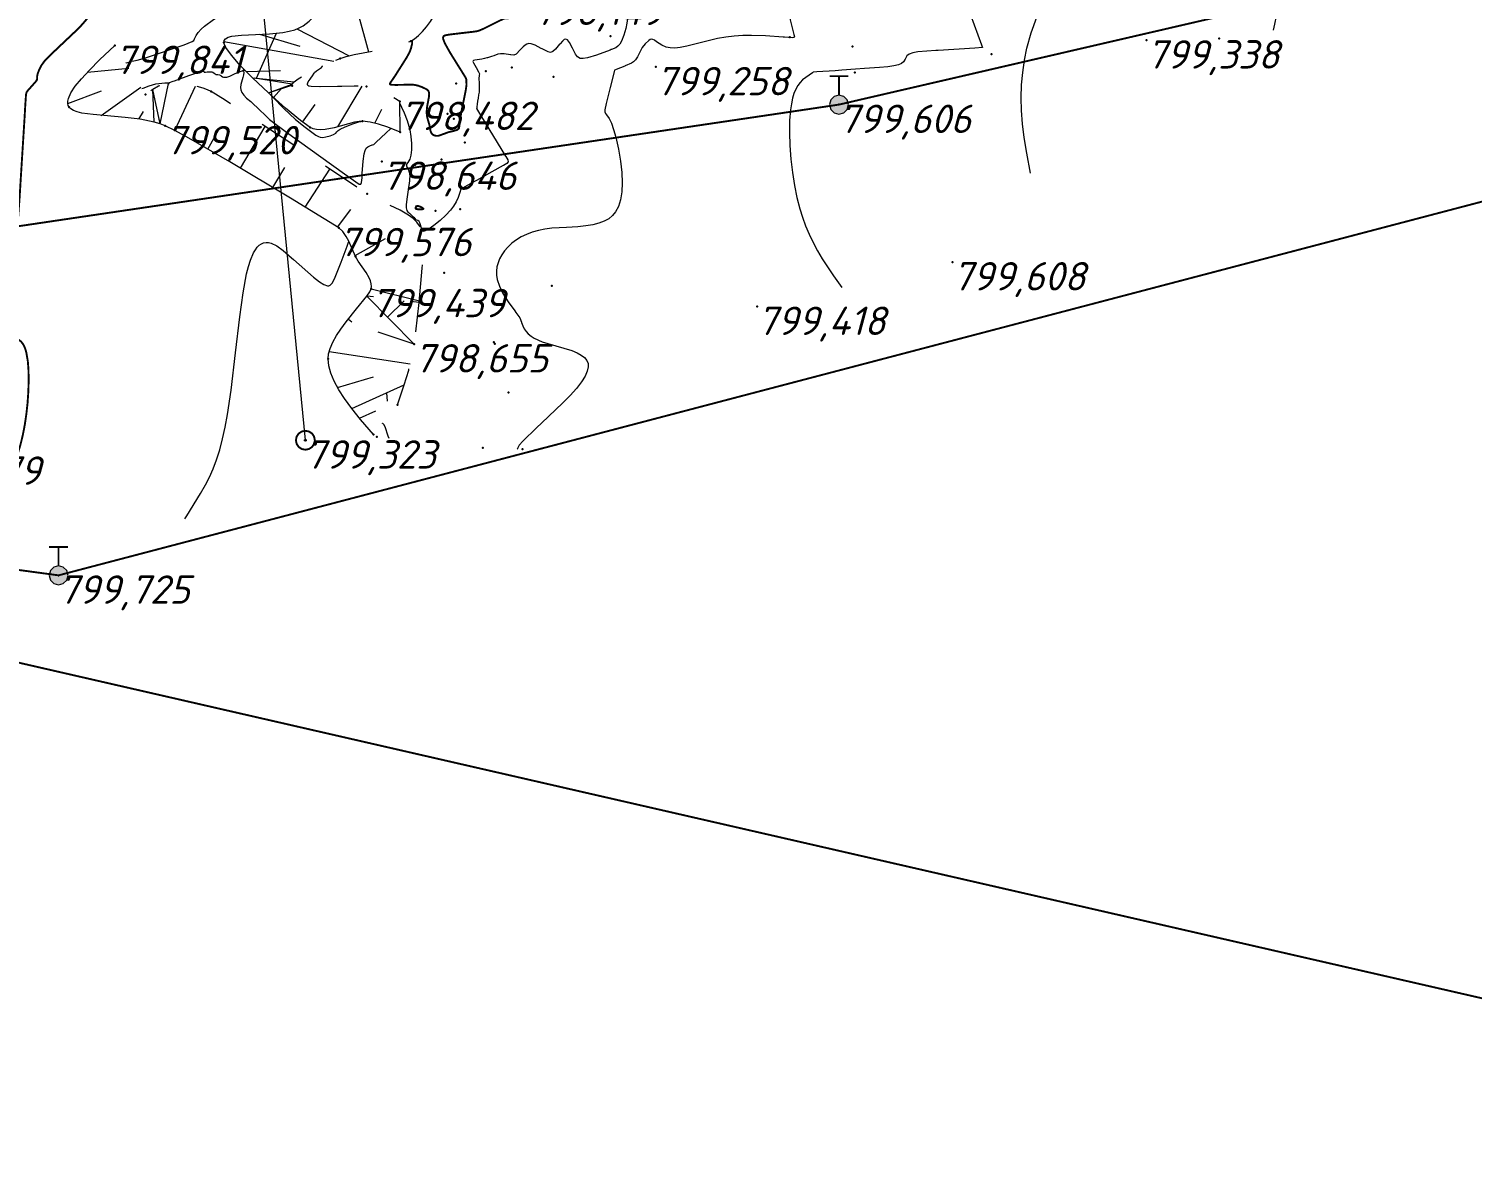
# Model space of a CAD drawing. Header units: metres. Extents: x 629572 to 645168, y 4785785 to 4790166.
# Drawn here: x 636261.5 to 636337.7, y 4787726.5 to 4787786.7 of the extents above; entities that cross this region are included whole.
import ezdxf

# ---------------------------------------------------------------- set-up
doc = ezdxf.new("R2010")
doc.units = ezdxf.units.M
doc.linetypes.add('Сплошная', pattern=[0])
doc.linetypes.add('Штриховая 2', pattern=[4, 2, -2])
doc.layers.get('0').update_dxf_attribs({"linetype": 'CONTINUOUS'})
for name, color, linetype in [('Горизонтали', 7, 'CONTINUOUS'), ('каб.TNS+', 7, 'CONTINUOUS'), ('Кабельные столбики-сторожки', 7, 'CONTINUOUS'), ('Нурсултан', 7, 'CONTINUOUS'), ('Столбы железобетонные', 7, 'CONTINUOUS')]:
    doc.layers.add(name, color=color, linetype=linetype)
doc.layers.add('ЛЭП в.напряж.', color=10, linetype='SIL_KAB_VYSVOLT', lineweight=13)
doc.styles.add('ISOCPEUR', font='isocpeui.ttf')
doc.styles.get("Standard").update_dxf_attribs({"font": 'isocpeui.ttf'})
doc.linetypes.add('SIL_KAB_VYSVOLT', pattern='A,1.5,["<<",Standard,S=1.6,R=0,X=-1.5,Y=-0.8],5,0,1.5,[">>",Standard,S=1.6,R=0,X=-2.14,Y=-0.8],-2,8,-2', length=20)
doc.linetypes.add('TELEFON', pattern='A,8,["o",Standard,S=1,R=0,X=-4.33,Y=-0.34],-2', length=10)

# ---------------------------------------------------------------- blocks, each defined once
blk = doc.blocks.new('26 - 108.1.1 опоры  жб d-1.0')
blk.add_hatch(color=7).paths.add_polyline_path([(0, 0.05), (-0.05, 0), (0, -0.05), (0.05, 0)])
at = {"color": 7, "linetype": 'Continuous', "lineweight": 0, "const_width": 0.1, "flags": 128}
blk.add_lwpolyline([(0, 0.5), (0.191, 0.462), (0.354, 0.354), (0.462, 0.191), (0.5, 0), (0.462, -0.191), (0.354, -0.354), (0.191, -0.462), (0, -0.5), (-0.191, -0.462), (-0.354, -0.354), (-0.462, -0.191), (-0.5, 0), (-0.462, 0.191), (-0.354, 0.354), (-0.191, 0.462), (0, 0.5)], close=True, dxfattribs=at)
at = {"color": 7, "linetype": 'Continuous', "lineweight": 0, "true_color": 0xffffff, "flags": 128}
blk.add_lwpolyline([(0, 0.5), (-0.25, 0.433), (-0.433, 0.25), (-0.5, 0), (-0.433, -0.25), (-0.25, -0.433), (0, -0.5), (0.25, -0.433), (0.433, -0.25), (0.5, 0), (0.433, 0.25), (0.25, 0.433), (0, 0.5)], close=True, dxfattribs=at)
at = {"color": 7, "linetype": 'Continuous', "lineweight": 0, "flags": 128}
for points in [[(0, 0.05), (-0.05, 0), (0, -0.05), (0.05, 0), (0, 0.05)], [(0, 0.05), (0.043, 0.025), (0.043, -0.025), (0, -0.05), (-0.043, -0.025), (-0.043, 0.025), (0, 0.05)]]:
    blk.add_lwpolyline(points, close=True, dxfattribs=at)
at = {"color": 7, "style": 'ISOCPEUR', "flags": 1}
for tag in ['X', 'Высота', 'Отметка(высота) верхнего провода', 'Отметка(высота) нижнего провода', 'Отметка', 'Имя объекта CREDO-III', 'Код объекта CREDO-III', 'Номер', 'Y']:
    blk.add_attdef(tag, (0, 0), '', height=2.5, dxfattribs=at)
blk = doc.blocks.new('1010 - 119.2 эл.кабел.столбики-сторожки')
blk.add_hatch(color=7).paths.add_polyline_path([(0, 0.5), (-0.25, 0.433), (-0.433, 0.25), (-0.5, 0), (-0.433, -0.25), (-0.25, -0.433), (0, -0.5), (0.25, -0.433), (0.433, -0.25), (0.5, 0), (0.433, 0.25), (0.25, 0.433), (0, 0.5)])
at = {"color": 7, "linetype": 'Continuous', "lineweight": 0, "const_width": 0.1, "flags": 128}
for points in [[(-0.5, 1.5), (0.5, 1.5)], [(0, 0.5), (0, 1.5)]]:
    blk.add_lwpolyline(points, dxfattribs=at)
at = {"color": 7, "linetype": 'Continuous', "lineweight": 0, "flags": 128}
blk.add_lwpolyline([(0, 0.5), (-0.25, 0.433), (-0.433, 0.25), (-0.5, 0), (-0.433, -0.25), (-0.25, -0.433), (0, -0.5), (0.25, -0.433), (0.433, -0.25), (0.5, 0), (0.433, 0.25), (0.25, 0.433), (0, 0.5)], close=True, dxfattribs=at)
at = {"color": 7, "style": 'ISOCPEUR', "flags": 1}
for tag in ['X', 'Отметка', 'Отметка', 'Имя объекта CREDO-III', 'Код объекта CREDO-III', 'Примечание', 'Тип попереч. профиля', 'Y']:
    blk.add_attdef(tag, (0, 0), '', height=2.5, dxfattribs=at)

msp = doc.modelspace()

# ---------------------------------------------------------------- linework, layer by layer
at = {"layer": 'Горизонтали', "color": 34, "linetype": 'Сплошная', "lineweight": 0, "true_color": 0xa55200, "flags": 128}
for points, elevation in [([(636302.975, 4787799.701), (636303.616, 4787799.618), (636304.114, 4787799.531), (636304.549, 4787799.393), (636304.977, 4787799.185), (636305.395, 4787798.906), (636305.813, 4787798.549), (636306.222, 4787798.119), (636306.625, 4787797.614), (636307.019, 4787797.036), (636307.423, 4787796.357), (636307.852, 4787795.552), (636308.308, 4787794.619), (636308.789, 4787793.561), (636309.289, 4787792.393), (636309.816, 4787791.097), (636311.014, 4787787.967), (636311.603, 4787786.386), (636311.799, 4787785.861), (636311.821, 4787785.804), (636311.851, 4787785.722), (636311.852, 4787785.721)], 799.5), ([(636290.278, 4787795.107), (636290.322, 4787795.108), (636290.585, 4787795.122), (636290.765, 4787795.138), (636291.066, 4787795.164), (636291.498, 4787795.178), (636291.61, 4787795.149), (636291.801, 4787794.996), (636292.011, 4787794.816), (636292.568, 4787794.339), (636292.868, 4787794.098), (636293.011, 4787794.001), (636293.212, 4787793.887), (636293.252, 4787793.868), (636293.492, 4787793.747), (636293.733, 4787793.599), (636294.632, 4787792.937), (636294.646, 4787792.926), (636295.081, 4787792.609), (636295.449, 4787792.408), (636296.13, 4787792.149), (636296.49, 4787792.019), (636296.732, 4787791.917), (636297.055, 4787791.783), (636297.409, 4787791.663), (636299.278, 4787791.158), (636299.474, 4787791.107), (636300.055, 4787790.936), (636300.253, 4787790.847), (636300.423, 4787790.745), (636300.578, 4787790.616), (636300.717, 4787790.462), (636300.842, 4787790.278), (636300.956, 4787790.062), (636301.116, 4787789.653), (636301.275, 4787789.123), (636301.431, 4787788.474), (636301.613, 4787787.596), (636301.696, 4787787.187), (636301.885, 4787786.414), (636301.912, 4787786.278), (636301.882, 4787786.25), (636301.806, 4787786.24), (636301.389, 4787786.266), (636301.327, 4787786.271), (636300.387, 4787786.34), (636299.649, 4787786.364), (636299.18, 4787786.356), (636298.729, 4787786.325), (636298.287, 4787786.271), (636297.848, 4787786.194), (636296.86, 4787785.952), (636296.223, 4787785.791), (636295.878, 4787785.725), (636295.591, 4787785.695), (636295.347, 4787785.701), (636295.135, 4787785.742), (636294.901, 4787785.843), (636294.634, 4787786.021), (636294.514, 4787786.105), (636294.432, 4787786.146), (636294.364, 4787786.157), (636294.3, 4787786.141), (636294.221, 4787786.092), (636294.024, 4787785.922), (636293.871, 4787785.715), (636293.752, 4787785.48), (636293.623, 4787785.224), (636293.511, 4787785.063), (636293.416, 4787784.971), (636293.301, 4787784.892), (636292.973, 4787784.746), (636292.949, 4787784.737), (636292.499, 4787784.559), (636292.413, 4787784.524)], 799), ([(636266.592, 4787784.895), (636266.62, 4787784.906), (636266.756, 4787784.955), (636266.895, 4787784.995), (636267.024, 4787785.014), (636267.027, 4787785.014), (636267.203, 4787785.052), (636267.632, 4787785.184), (636269.67, 4787785.864), (636270.108, 4787786.038), (636270.182, 4787786.097), (636270.227, 4787786.183), (636270.229, 4787786.188), (636270.312, 4787786.36), (636270.422, 4787786.522), (636270.568, 4787786.687), (636270.749, 4787786.852), (636271.219, 4787787.198), (636271.96, 4787787.671), (636272.092, 4787787.753), (636272.504, 4787788.031), (636272.512, 4787788.038), (636272.694, 4787788.169), (636273.111, 4787788.41), (636273.53, 4787788.631), (636273.837, 4787788.794), (636274.252, 4787789.026), (636274.438, 4787789.147), (636274.567, 4787789.248), (636274.67, 4787789.345), (636274.763, 4787789.455), (636274.887, 4787789.62), (636274.962, 4787789.743), (636275.029, 4787789.897), (636275.14, 4787790.218), (636275.207, 4787790.42), (636275.313, 4787790.67), (636275.32, 4787790.684), (636275.451, 4787791.041), (636275.655, 4787791.749), (636275.692, 4787791.879), (636275.761, 4787792.109), (636275.761, 4787792.109), (636275.778, 4787792.168), (636275.801, 4787792.285), (636275.805, 4787792.304), (636275.806, 4787792.311), (636275.806, 4787792.312), (636275.806, 4787792.313)], 799.5), ([(636287.324, 4787792.523), (636287.369, 4787792.464), (636287.57, 4787792.203), (636287.71, 4787792.031), (636287.73, 4787792.007), (636287.814, 4787791.908), (636287.916, 4787791.783), (636288.058, 4787791.609), (636288.161, 4787791.494), (636288.176, 4787791.481), (636288.2, 4787791.457), (636288.214, 4787791.428), (636288.218, 4787791.419), (636288.245, 4787791.373), (636288.314, 4787791.302), (636288.422, 4787791.227), (636288.436, 4787791.219), (636288.584, 4787791.109), (636288.852, 4787790.809), (636288.918, 4787790.732), (636289.408, 4787790.17), (636289.578, 4787789.982), (636289.757, 4787789.784), (636290.162, 4787789.33), (636290.489, 4787788.962), (636291.201, 4787788.189), (636291.389, 4787788.042), (636291.625, 4787787.989), (636291.721, 4787787.977), (636292.144, 4787787.917), (636292.405, 4787787.859), (636292.54, 4787787.804), (636292.661, 4787787.721), (636292.768, 4787787.647), (636292.822, 4787787.621), (636292.945, 4787787.553), (636293.022, 4787787.475), (636293.069, 4787787.37), (636293.087, 4787787.238), (636293.068, 4787787.014), (636293.004, 4787786.721), (636292.899, 4787786.379), (636292.776, 4787786.064), (636292.686, 4787785.892), (636292.593, 4787785.785), (636292.472, 4787785.708), (636292.247, 4787785.614), (636292.235, 4787785.609), (636292.179, 4787785.588), (636291.46, 4787785.319), (636290.988, 4787785.173), (636290.756, 4787785.133), (636290.591, 4787785.148), (636290.462, 4787785.221), (636290.348, 4787785.365), (636290.183, 4787785.687), (636290.031, 4787785.986), (636289.921, 4787786.129), (636289.841, 4787786.164), (636289.754, 4787786.143), (636289.659, 4787786.065), (636289.531, 4787785.912), (636289.512, 4787785.889), (636289.298, 4787785.638), (636289.144, 4787785.502), (636289.027, 4787785.461), (636288.897, 4787785.492), (636288.583, 4787785.648), (636288.538, 4787785.672), (636288.22, 4787785.837), (636288, 4787785.914), (636287.885, 4787785.925), (636287.782, 4787785.905), (636287.684, 4787785.853), (636287.581, 4787785.764), (636287.433, 4787785.6), (636287.213, 4787785.374), (636287.09, 4787785.323), (636286.934, 4787785.337), (636286.911, 4787785.342), (636286.579, 4787785.386), (636286.396, 4787785.39), (636286.247, 4787785.367), (636286.031, 4787785.287), (636285.91, 4787785.238), (636285.693, 4787785.182), (636285.661, 4787785.175), (636285.544, 4787785.14), (636285.536, 4787785.137), (636285.397, 4787785.099), (636285.163, 4787785.067), (636285.034, 4787785.051), (636284.964, 4787785.037), (636284.936, 4787785.016), (636284.934, 4787784.978), (636284.96, 4787784.911), (636285.097, 4787784.67), (636285.227, 4787784.443), (636285.271, 4787784.333), (636285.264, 4787784.261), (636285.262, 4787784.255), (636285.246, 4787784.068), (636285.258, 4787783.848), (636285.269, 4787783.645), (636285.258, 4787783.364), (636285.234, 4787783.224), (636285.203, 4787783.04), (636285.178, 4787782.881), (636285.156, 4787782.721), (636285.138, 4787782.594), (636285.129, 4787782.524), (636285.125, 4787782.498), (636285.125, 4787782.497), (636285.125, 4787782.495)], 798.5), ([(636314.378, 4787779.087), (636314.191, 4787780.147), (636314.055, 4787780.97), (636313.967, 4787781.685), (636313.913, 4787782.386), (636313.895, 4787783.07), (636313.915, 4787783.747), (636313.971, 4787784.408), (636314.065, 4787785.054), (636314.195, 4787785.684), (636314.422, 4787786.492), (636314.721, 4787787.331), (636315.087, 4787788.186), (636315.51, 4787789.032), (636315.98, 4787789.849), (636316.474, 4787790.595), (636316.97, 4787791.237), (636317.445, 4787791.745), (636317.79, 4787792.036), (636318.127, 4787792.251), (636318.464, 4787792.394), (636318.811, 4787792.469), (636319.162, 4787792.479), (636319.551, 4787792.431), (636319.996, 4787792.325), (636320.647, 4787792.124), (636320.88, 4787792.049), (636322.492, 4787791.559), (636324.299, 4787791.009), (636325.41, 4787790.626), (636326.042, 4787790.357), (636326.534, 4787790.087), (636326.898, 4787789.81), (636327.045, 4787789.661), (636327.181, 4787789.492), (636327.349, 4787789.23), (636327.456, 4787788.977), (636327.513, 4787788.706), (636327.523, 4787788.397), (636327.454, 4787787.791), (636327.28, 4787786.954), (636327.205, 4787786.63)], 799.5), ([(636311.852, 4787785.721), (636311.439, 4787785.693), (636309.502, 4787785.57), (636309.378, 4787785.563), (636308.434, 4787785.49), (636308.165, 4787785.441), (636307.981, 4787785.377), (636307.851, 4787785.277), (636307.755, 4787785.114), (636307.674, 4787784.97), (636307.575, 4787784.879), (636307.411, 4787784.805), (636307.17, 4787784.745), (636306.852, 4787784.699), (636306.41, 4787784.66), (636305.619, 4787784.61), (636305.135, 4787784.58), (636304.414, 4787784.525), (636304.065, 4787784.497), (636303.104, 4787784.428), (636302.905, 4787784.415)], 799.5), ([(636267.435, 4787783.554), (636267.504, 4787783.58), (636267.836, 4787783.7), (636268.176, 4787783.796), (636268.492, 4787783.843), (636268.657, 4787783.849), (636268.771, 4787783.854), (636268.903, 4787783.874), (636268.908, 4787783.875), (636268.91, 4787783.876), (636269.102, 4787783.943), (636269.169, 4787783.969), (636269.919, 4787784.242), (636270.584, 4787784.456), (636270.685, 4787784.474), (636270.714, 4787784.455), (636270.714, 4787784.454), (636270.738, 4787784.427), (636270.805, 4787784.421), (636270.889, 4787784.429), (636271.131, 4787784.436), (636271.201, 4787784.411), (636271.268, 4787784.358), (636271.308, 4787784.324), (636271.367, 4787784.3), (636271.454, 4787784.293), (636271.462, 4787784.293), (636271.546, 4787784.282), (636271.613, 4787784.243), (636271.634, 4787784.225), (636271.698, 4787784.175), (636271.763, 4787784.149), (636271.928, 4787784.156), (636272.089, 4787784.212), (636272.343, 4787784.329), (636272.63, 4787784.458), (636272.746, 4787784.485), (636272.813, 4787784.466), (636272.835, 4787784.399), (636272.815, 4787784.28), (636272.769, 4787784.141), (636272.663, 4787783.764), (636272.653, 4787783.617), (636272.671, 4787783.487), (636272.73, 4787783.345), (636272.832, 4787783.2), (636272.977, 4787783.05), (636273.193, 4787782.867), (636273.254, 4787782.817), (636273.642, 4787782.453), (636273.661, 4787782.433), (636273.95, 4787782.139), (636274.184, 4787781.919), (636275.08, 4787781.257), (636278.15, 4787779.048), (636278.927, 4787778.497), (636278.951, 4787778.495), (636278.979, 4787778.498), (636279.016, 4787778.509), (636279.05, 4787778.585), (636279.075, 4787778.839), (636279.087, 4787779.062), (636279.13, 4787779.713), (636279.187, 4787780.113), (636279.235, 4787780.275), (636279.299, 4787780.397), (636279.376, 4787780.478), (636279.477, 4787780.529), (636279.617, 4787780.572), (636279.624, 4787780.573), (636279.702, 4787780.605), (636279.798, 4787780.697), (636279.83, 4787780.73), (636280.043, 4787780.938), (636280.36, 4787781.23), (636280.56, 4787781.412), (636280.594, 4787781.444)], 799), ([(636278.002, 4787783.666), (636277.779, 4787783.661), (636276.833, 4787783.642), (636276.382, 4787783.656), (636276.263, 4787783.681), (636276.215, 4787783.711), (636276.189, 4787783.744), (636276.186, 4787783.795), (636276.227, 4787783.9), (636276.325, 4787784.048), (636276.367, 4787784.101), (636276.465, 4787784.23), (636276.551, 4787784.372), (636276.566, 4787784.4), (636276.662, 4787784.487), (636276.672, 4787784.494), (636276.925, 4787784.673), (636276.984, 4787784.74), (636276.983, 4787784.745)], 798.5), ([(636292.413, 4787784.524), (636292.373, 4787784.372), (636292.174, 4787783.614), (636291.962, 4787782.771), (636291.897, 4787782.428), (636291.905, 4787782.319), (636291.94, 4787782.231), (636291.993, 4787782.16), (636292.126, 4787781.971), (636292.245, 4787781.725), (636292.365, 4787781.393), (636292.483, 4787780.978), (636292.627, 4787780.344), (636292.734, 4787779.709), (636292.798, 4787779.114), (636292.817, 4787778.57), (636292.793, 4787778.091), (636292.725, 4787777.675), (636292.615, 4787777.322), (636292.462, 4787777.036), (636292.301, 4787776.843), (636292.101, 4787776.679), (636291.861, 4787776.544), (636291.578, 4787776.435), (636291.261, 4787776.354), (636290.891, 4787776.294), (636290.465, 4787776.253), (636289.874, 4787776.221), (636289.102, 4787776.173), (636288.733, 4787776.124), (636288.387, 4787776.054), (636288.064, 4787775.962), (636287.764, 4787775.849), (636287.485, 4787775.714), (636287.229, 4787775.557), (636286.993, 4787775.377), (636286.776, 4787775.175), (636286.603, 4787774.977), (636286.458, 4787774.773), (636286.342, 4787774.564), (636286.256, 4787774.35), (636286.2, 4787774.133), (636286.174, 4787773.914), (636286.178, 4787773.693), (636286.213, 4787773.471), (636286.327, 4787773.114), (636286.518, 4787772.718), (636286.784, 4787772.289), (636287.138, 4787771.806), (636287.203, 4787771.721), (636287.404, 4787771.444), (636287.497, 4787771.209), (636287.501, 4787771.196), (636287.564, 4787771.013), (636287.639, 4787770.862), (636287.737, 4787770.721), (636287.857, 4787770.592), (636288.002, 4787770.471), (636288.172, 4787770.361), (636288.583, 4787770.174), (636289.309, 4787769.961), (636290.147, 4787769.714), (636290.43, 4787769.598), (636290.654, 4787769.476), (636290.828, 4787769.339), (636290.948, 4787769.19), (636291.013, 4787769.027), (636291.025, 4787768.85), (636290.974, 4787768.622), (636290.852, 4787768.357), (636290.659, 4787768.055), (636290.396, 4787767.714), (636290.068, 4787767.343), (636289.668, 4787766.929), (636288.562, 4787765.888), (636288.288, 4787765.636), (636287.564, 4787764.932), (636287.38, 4787764.718), (636287.301, 4787764.58), (636287.288, 4787764.545), (636287.282, 4787764.529), (636287.276, 4787764.51), (636287.275, 4787764.51), (636287.274, 4787764.507)], 799), ([(636302.905, 4787784.415), (636302.871, 4787784.389), (636302.523, 4787784.142), (636302.519, 4787784.14), (636302.344, 4787784.01), (636302.208, 4787783.875), (636302.086, 4787783.712), (636301.981, 4787783.521), (636301.889, 4787783.295), (636301.812, 4787783.038), (636301.75, 4787782.748), (636301.704, 4787782.427), (636301.661, 4787781.869), (636301.65, 4787781.229), (636301.671, 4787780.537), (636301.724, 4787779.822), (636301.804, 4787779.119), (636301.911, 4787778.439), (636302.042, 4787777.798), (636302.195, 4787777.206), (636302.338, 4787776.752), (636302.503, 4787776.303), (636302.691, 4787775.857), (636302.9, 4787775.417), (636303.129, 4787774.986), (636303.38, 4787774.557), (636303.981, 4787773.658), (636304.41, 4787773.051)], 799.5), ([(636274.235, 4787783.223), (636274.353, 4787783.1), (636274.938, 4787782.507), (636275.566, 4787781.914), (636276.065, 4787781.508), (636276.641, 4787781.097), (636276.779, 4787781.013), (636276.865, 4787780.984), (636277.005, 4787780.975), (636277.167, 4787780.995), (636277.385, 4787781.058), (636277.567, 4787781.133), (636277.681, 4787781.203), (636277.735, 4787781.261), (636277.81, 4787781.338), (636277.912, 4787781.406), (636278.178, 4787781.529), (636278.587, 4787781.686), (636278.912, 4787781.79), (636279.024, 4787781.817), (636279.043, 4787781.822)], 799.5), ([(636284.288, 4787778.243), (636284.237, 4787778.062), (636284.151, 4787777.8), (636284.045, 4787777.565), (636283.91, 4787777.337), (636283.748, 4787777.12), (636283.508, 4787776.861), (636283.206, 4787776.585), (636282.865, 4787776.314), (636282.56, 4787776.108), (636282.415, 4787776.033), (636282.315, 4787776.01), (636282.256, 4787776.034), (636282.226, 4787776.113), (636282.213, 4787776.17), (636282.169, 4787776.356), (636282.128, 4787776.468), (636282.084, 4787776.537), (636282.017, 4787776.578), (636281.957, 4787776.608), (636281.838, 4787776.72), (636281.796, 4787776.765), (636281.593, 4787776.945), (636281.588, 4787776.949), (636281.504, 4787777.027), (636281.454, 4787777.119), (636281.426, 4787777.245), (636281.421, 4787777.408), (636281.449, 4787777.709), (636281.525, 4787778.2), (636281.597, 4787778.671), (636281.609, 4787779.009), (636281.587, 4787779.124), (636281.541, 4787779.234), (636281.521, 4787779.273), (636281.448, 4787779.443), (636281.448, 4787779.558), (636281.506, 4787779.654), (636281.613, 4787779.831), (636281.677, 4787780.035), (636281.71, 4787780.317), (636281.71, 4787780.659), (636281.677, 4787781.019), (636281.614, 4787781.367), (636281.475, 4787781.841), (636281.315, 4787782.248), (636281.18, 4787782.544), (636281.105, 4787782.704), (636281.081, 4787782.754), (636281.077, 4787782.763), (636281.073, 4787782.772)], 798.5), ([(636285.125, 4787782.495), (636285.332, 4787782.153), (636286.214, 4787780.704), (636286.659, 4787779.982), (636286.666, 4787779.971), (636286.77, 4787779.79), (636286.785, 4787779.685), (636286.721, 4787779.6), (636286.541, 4787779.493), (636286.53, 4787779.487), (636285.928, 4787779.157), (636285.112, 4787778.702), (636284.943, 4787778.608), (636284.379, 4787778.294), (636284.288, 4787778.243)], 798.5), ([(636269.718, 4787760.82), (636269.821, 4787760.988), (636270.533, 4787762.157), (636270.534, 4787762.158), (636270.805, 4787762.618), (636271.018, 4787763.03), (636271.213, 4787763.472), (636271.39, 4787763.947), (636271.556, 4787764.474), (636271.707, 4787765.046), (636271.844, 4787765.664), (636271.966, 4787766.329), (636272.153, 4787767.623), (636272.386, 4787769.587), (636272.61, 4787771.493), (636272.792, 4787772.77), (636272.978, 4787773.762), (636273.074, 4787774.153), (636273.174, 4787774.479), (636273.344, 4787774.881), (636273.438, 4787775.04), (636273.538, 4787775.171), (636273.645, 4787775.275), (636273.757, 4787775.351), (636273.877, 4787775.399), (636274.003, 4787775.421), (636274.132, 4787775.415), (636274.269, 4787775.385), (636274.569, 4787775.246), (636274.905, 4787775.006), (636275.356, 4787774.609), (636275.459, 4787774.514), (636276.501, 4787773.585), (636276.818, 4787773.34), (636277.056, 4787773.194), (636277.243, 4787773.135), (636277.32, 4787773.138), (636277.388, 4787773.163), (636277.5, 4787773.274), (636277.611, 4787773.503), (636277.965, 4787774.383), (636278.288, 4787775.231), (636278.361, 4787775.433), (636278.361, 4787775.433), (636278.365, 4787775.446), (636278.374, 4787775.469), (636278.375, 4787775.472), (636278.375, 4787775.473), (636278.376, 4787775.474), (636278.376, 4787775.474), (636278.376, 4787775.474)], 799.5), ([(636280.499, 4787765.067), (636280.46, 4787765.188), (636280.287, 4787765.686), (636280.23, 4787765.798), (636280.177, 4787765.856), (636280.175, 4787765.857), (636280.165, 4787765.864), (636280.161, 4787765.867), (636280.161, 4787765.867), (636280.16, 4787765.868)], 799)]:
    msp.add_lwpolyline(points, dxfattribs=dict(at, elevation=elevation))
at = {"layer": 'Горизонтали', "color": 34, "linetype": 'Сплошная', "lineweight": 0, "const_width": 0.1, "flags": 128}
for points, elevation in [([(636282.583, 4787790.885), (636282.626, 4787790.969), (636282.818, 4787791.37), (636282.892, 4787791.584), (636282.931, 4787791.789), (636282.932, 4787791.804), (636282.97, 4787791.949), (636283.072, 4787792.06), (636283.262, 4787792.166), (636283.549, 4787792.266), (636284.137, 4787792.406), (636284.831, 4787792.524), (636285.432, 4787792.587), (636285.851, 4787792.584), (636286.028, 4787792.542), (636286.128, 4787792.463), (636286.157, 4787792.347), (636286.124, 4787792.158), (636286.089, 4787791.964), (636286.102, 4787791.831), (636286.155, 4787791.694), (636286.245, 4787791.552), (636286.391, 4787791.377), (636286.435, 4787791.327), (636286.609, 4787791.086), (636286.705, 4787790.818), (636286.809, 4787790.121), (636286.82, 4787790.024), (636286.89, 4787789.548), (636286.913, 4787789.437), (636286.959, 4787789.202), (636287.012, 4787788.849), (636287.029, 4787788.729), (636287.06, 4787788.574), (636287.104, 4787788.508), (636287.21, 4787788.412), (636287.368, 4787788.319), (636287.373, 4787788.317), (636287.426, 4787788.285), (636287.446, 4787788.242), (636287.44, 4787788.177), (636287.406, 4787788.088), (636287.225, 4787787.782), (636286.957, 4787787.405), (636286.84, 4787787.276), (636286.773, 4787787.254), (636286.772, 4787787.254), (636286.676, 4787787.267), (636286.586, 4787787.249), (636286.388, 4787787.161), (636285.91, 4787786.922), (636285.515, 4787786.724), (636285.228, 4787786.602), (636285.226, 4787786.602), (636285.177, 4787786.587), (636285.177, 4787786.587), (636284.872, 4787786.544), (636284.595, 4787786.513), (636283.696, 4787786.407), (636283.464, 4787786.363), (636283.404, 4787786.333), (636283.368, 4787786.293), (636283.353, 4787786.238), (636283.361, 4787786.164), (636283.447, 4787785.945), (636283.723, 4787785.45), (636284.23, 4787784.636), (636284.363, 4787784.425), (636284.553, 4787784.113), (636284.59, 4787784.017), (636284.59, 4787784.017), (636284.583, 4787783.933), (636284.588, 4787783.835), (636284.593, 4787783.745), (636284.544, 4787783.418), (636284.474, 4787783.077), (636284.342, 4787782.432), (636284.244, 4787781.861), (636284.218, 4787781.586), (636284.217, 4787781.58), (636284.191, 4787781.447), (636284.111, 4787781.371), (636283.879, 4787781.306), (636283.631, 4787781.246), (636283.406, 4787781.16), (636283.107, 4787781.058), (636282.994, 4787781.053), (636282.892, 4787781.074), (636282.806, 4787781.121), (636282.742, 4787781.192), (636282.692, 4787781.308), (636282.656, 4787781.495), (636282.635, 4787781.622), (636282.572, 4787781.841), (636282.515, 4787782.034), (636282.485, 4787782.287), (636282.506, 4787782.573), (636282.555, 4787782.83), (636282.606, 4787783.103), (636282.619, 4787783.269), (636282.607, 4787783.359), (636282.575, 4787783.43), (636282.524, 4787783.485), (636282.443, 4787783.535), (636282.227, 4787783.637), (636282.032, 4787783.706), (636281.86, 4787783.745), (636281.742, 4787783.758), (636281.487, 4787783.757), (636281.31, 4787783.753), (636280.879, 4787783.745), (636280.638, 4787783.75), (636280.584, 4787783.761), (636280.563, 4787783.774), (636280.551, 4787783.789), (636280.55, 4787783.812), (636280.568, 4787783.858), (636280.613, 4787783.924), (636280.617, 4787783.929), (636280.814, 4787784.217), (636281.43, 4787785.19), (636281.581, 4787785.467), (636281.659, 4787785.671), (636281.723, 4787785.945), (636281.717, 4787786.076), (636281.713, 4787786.096)], 798), ([(636256.943, 4787758.211), (636257.312, 4787758.668), (636258.312, 4787759.932), (636259.157, 4787761.068), (636259.831, 4787762.065), (636260.1, 4787762.514), (636260.337, 4787762.953), (636260.549, 4787763.396), (636260.735, 4787763.839), (636260.896, 4787764.288), (636261.033, 4787764.744), (636261.154, 4787765.244), (636261.258, 4787765.782), (636261.342, 4787766.351), (636261.406, 4787766.94), (636261.447, 4787767.543), (636261.464, 4787768.128), (636261.455, 4787768.671), (636261.421, 4787769.139), (636261.338, 4787769.623), (636261.28, 4787769.816), (636261.211, 4787769.978), (636261.132, 4787770.106), (636261.04, 4787770.206), (636260.936, 4787770.279), (636260.801, 4787770.34), (636260.409, 4787770.487), (636260.398, 4787770.491), (636260.281, 4787770.538), (636260.226, 4787770.585), (636260.206, 4787770.653), (636260.213, 4787770.771), (636260.213, 4787770.772), (636260.247, 4787771.059), (636260.308, 4787771.601), (636260.326, 4787771.756), (636260.406, 4787772.474), (636260.58, 4787774.009), (636260.696, 4787775.02), (636260.758, 4787775.556), (636260.81, 4787775.972), (636260.863, 4787776.339), (636260.864, 4787776.346), (636260.909, 4787776.754), (636260.98, 4787777.713), (636261.257, 4787782.168), (636261.281, 4787782.605), (636261.324, 4787783.238), (636261.351, 4787783.347), (636261.403, 4787783.429), (636261.628, 4787783.683), (636261.821, 4787783.9), (636261.901, 4787784.011), (636261.914, 4787784.08), (636261.914, 4787784.082), (636261.909, 4787784.176), (636261.93, 4787784.299), (636262.006, 4787784.517), (636262.145, 4787784.789), (636262.3, 4787785), (636262.609, 4787785.321), (636263.394, 4787786.066), (636263.909, 4787786.552), (636264.209, 4787786.85), (636264.389, 4787787.053), (636264.397, 4787787.063), (636264.66, 4787787.375), (636264.669, 4787787.386), (636264.864, 4787787.625), (636265.03, 4787787.879), (636265.081, 4787787.967), (636265.256, 4787788.254), (636265.434, 4787788.495), (636265.646, 4787788.73), (636265.893, 4787788.96), (636266.222, 4787789.223), (636266.642, 4787789.523), (636267.773, 4787790.253), (636268.221, 4787790.53)], 800)]:
    msp.add_lwpolyline(points, dxfattribs=dict(at, elevation=elevation))
at = {"layer": 'Горизонтали', "color": 34, "linetype": 'Сплошная', "lineweight": 0, "const_width": 0.1, "elevation": 798, "flags": 128}
msp.add_lwpolyline([(636281.927, 4787777.19), (636281.91, 4787777.204), (636281.91, 4787777.205), (636281.898, 4787777.255), (636281.934, 4787777.336), (636282.02, 4787777.354), (636282.206, 4787777.289), (636282.283, 4787777.24), (636282.312, 4787777.202), (636282.294, 4787777.183), (636282.241, 4787777.171), (636282.032, 4787777.173), (636281.927, 4787777.189), (636281.927, 4787777.19)], close=True, dxfattribs=at)
at = {"layer": 'каб.TNS+', "color": 3, "linetype": 'TELEFON', "lineweight": 13, "true_color": 0x00e600, "const_width": 0.1, "flags": 128}
for points in [[(633230.144, 4788389.592), (633344.729, 4788403.854), (633409.357, 4788391.818), (633420.009, 4788387.98), (633437.054, 4788383.297), (633526.334, 4788366.901), (633634.565, 4788348.248), (633710.126, 4788332.171), (634104.681, 4788238.498), (634261.231, 4788230.403), (634311.884, 4788200.571), (634417.542, 4788151.457), (634579.568, 4788156.544), (634633.9, 4788158.034), (634644.582, 4788158.401), (634694.097, 4788152.282), (634733.066, 4788146.767), (634775.286, 4788140.461), (634799.265, 4788136.502), (635093.223, 4788078.935), (635226.392, 4788062.853), (635399.922, 4788029.549), (635484.356, 4788023.579), (635569.309, 4788012.235), (635621.709, 4788004.851), (635666.94, 4787992.952), (635740.027, 4787980.176), (635779.914, 4787970.332), (635826.581, 4787957.347), (635853.488, 4787947.661), (635872.702, 4787940.068), (635991.537, 4787886.465), (636187.111, 4787806.711), (636209.235, 4787765.084), (636377.357, 4787726.52), (636432.925, 4787741.365), (636490.651, 4787769.031), (636568.713, 4787804.041), (636646.25, 4787818.683), (636712.558, 4787826.654), (636770.215, 4787836.87), (636964.065, 4787865.88), (637090.976, 4787866.86), (637407.809, 4787914.614), (637650.17, 4787988.245), (637701.732, 4787996.925), (637736.588, 4788004.318), (637781.106, 4788015.857), (637823.812, 4788025.287), (637840.147, 4788027.841), (637887.457, 4788037.971), (637924.534, 4788044.77), (637950.054, 4788039.488), (637995.293, 4788042.79), (638160.082, 4788128.557), (638321.49, 4788202.495), (638407.595, 4788245.637), (638451.902, 4788258.85), (638484.142, 4788264.993), (638492.947, 4788261.65)], [(636209.235, 4787765.084), (636263.042, 4787757.837), (636579.799, 4787841.007), (636646.25, 4787818.683)]]:
    msp.add_lwpolyline(points, dxfattribs=at)
at = {"layer": 'каб.TNS+', "color": 6, "linetype": 'TELEFON', "lineweight": 13, "const_width": 0.1, "flags": 128}
msp.add_lwpolyline([(638270.813, 4788133.687), (638193.602, 4788131.619), (638153.084, 4788130.094), (638066.482, 4788100.947), (638011.526, 4788045.935), (637996.5, 4788029.801), (637969.259, 4788028.232), (637969.23, 4788028.22), (637841.587, 4788016.866), (637760.758, 4788016.467), (637732.657, 4788017.43), (637667.163, 4787999.785), (637401.194, 4787932.441), (637269.927, 4787888.302), (637194.391, 4787823.922), (637136.709, 4787814.283), (637106.654, 4787810.567), (637089.638, 4787810.171), (637089.366, 4787910.212), (637066.761, 4787905.912), (636843.379, 4787868.532), (636788.513, 4787860.262), (636774.562, 4787887.226), (636711.899, 4787881.167), (636657.533, 4787873.006), (636554.764, 4787861.122), (636455.777, 4787831.223), (636434.918, 4787824.966), (636416.624, 4787808.72), (636304.267, 4787782.705), (636233.862, 4787772.269), (635989.861, 4787902.068), (635945.642, 4787983.21), (635945.279, 4787983.355), (635812.858, 4788009.948), (635741.502, 4788016.521), (635712.29, 4787997.799), (635689.435, 4787995.075), (635667.22, 4787994.642), (635660.21, 4788000.063), (635653.349, 4788024.57), (635563.056, 4788041.532), (635535.772, 4788046.908), (635514.092, 4788048.218), (635461.147, 4788049.694), (635402.158, 4788048.433), (635373.969, 4788051.91), (635330.663, 4788064.144), (635313.968, 4788070.275), (635301.548, 4788073.802), (635278.035, 4788082.722), (635224.613, 4788093.935), (635167.176, 4788095.166), (635130.187, 4788107.039), (635066.497, 4788114.071), (634802.661, 4788156.699), (634778.924, 4788160.199), (634765.28, 4788169.733), (634733.564, 4788170.831), (634651.904, 4788174.166), (634647.104, 4788179.829), (634433.393, 4788210.198), (634430.739, 4788207.656), (634426.743, 4788204.448), (634376.589, 4788205.395), (634325.052, 4788224.737), (634319.402, 4788227.368), (634104.504, 4788239.441), (633705.81, 4788334.102)], dxfattribs=at)
at = {"layer": 'ЛЭП в.напряж.', "lineweight": 13}
msp.add_lwpolyline([(636276.081, 4787764.974), (636272.652, 4787800.2), (636271.742, 4787814.648), (636261.203, 4787916.934), (636156.352, 4787959.353), (636144.369, 4787951.515), (636139.212, 4787930.171)], dxfattribs=at)
at = {"layer": 'Нурсултан', "color": 251, "linetype": 'Сплошная', "lineweight": 0, "flags": 128}
for points in [[(636273.279, 4787784.125), (636272.642, 4787784.777), (636272.17, 4787785.316), (636271.878, 4787785.722), (636271.801, 4787785.874), (636271.771, 4787785.99), (636271.791, 4787786.098), (636271.869, 4787786.187), (636272.006, 4787786.259), (636272.204, 4787786.315), (636272.698, 4787786.378), (636274.188, 4787786.451), (636274.889, 4787786.521), (636275.226, 4787786.582), (636275.515, 4787786.659), (636275.758, 4787786.754), (636275.958, 4787786.866), (636276.285, 4787787.116), (636276.622, 4787787.429), (636276.969, 4787787.807), (636277.333, 4787788.254), (636277.705, 4787788.757), (636278.108, 4787789.348), (636279.155, 4787791.008), (636283.384, 4787789.936)], [(636279.677, 4787765.269), (636279, 4787766.069), (636278.534, 4787766.651), (636278.151, 4787767.173), (636277.847, 4787767.644), (636277.603, 4787768.095), (636277.429, 4787768.514), (636277.323, 4787768.909), (636277.284, 4787769.28), (636277.308, 4787769.54), (636277.39, 4787769.829), (636277.528, 4787770.148), (636277.724, 4787770.499), (636277.953, 4787770.845), (636278.235, 4787771.23), (636278.788, 4787771.919), (636279.326, 4787772.588), (636279.477, 4787772.813), (636279.549, 4787772.97), (636279.569, 4787773.101), (636279.559, 4787773.242), (636279.521, 4787773.393), (636279.454, 4787773.557), (636279.291, 4787773.84), (636278.875, 4787774.433), (636278.728, 4787774.673), (636278.371, 4787775.485), (636278.238, 4787775.746), (636278.053, 4787776.008), (636277.843, 4787776.196), (636275.293, 4787777.769), (636272.092, 4787779.682), (636269.921, 4787780.929), (636269.179, 4787781.331), (636268.677, 4787781.579), (636268.407, 4787781.685), (636268.099, 4787781.778), (636267.353, 4787781.929), (636266.558, 4787782.027), (636264.878, 4787782.175), (636264.281, 4787782.26), (636264.026, 4787782.32), (636263.83, 4787782.391), (636263.688, 4787782.473), (636263.598, 4787782.568), (636263.553, 4787782.664), (636263.533, 4787782.772), (636263.537, 4787782.892), (636263.566, 4787783.024), (636263.697, 4787783.324), (636263.928, 4787783.676), (636264.248, 4787784.071), (636264.675, 4787784.532), (636265.213, 4787785.068), (636266.009, 4787785.823)], [(636268.407, 4787781.685), (636268.845, 4787783.816)], [(636274.124, 4787783.321), (636273.279, 4787784.125), (636275.482, 4787783.9)], [(636281.087, 4787781.246), (636280.432, 4787781.509), (636279.95, 4787781.671), (636279.51, 4787781.776), (636279.104, 4787781.824), (636278.917, 4787781.816), (636278.683, 4787781.775), (636277.607, 4787781.479), (636277.123, 4787781.386), (636276.886, 4787781.37), (636276.676, 4787781.383), (636276.491, 4787781.425), (636276.33, 4787781.495), (636275.823, 4787781.857), (636275.025, 4787782.518), (636274.124, 4787783.321), (636275.375, 4787783.78)], [(636268.099, 4787781.778), (636268.025, 4787783.511)], [(636281.83, 4787770.053), (636279.326, 4787772.588)], [(636278.534, 4787766.651), (636281.303, 4787767.897)]]:
    msp.add_lwpolyline(points, dxfattribs=at)
at = {"layer": 'Нурсултан', "color": 251, "linetype": 'Continuous', "lineweight": 0, "flags": 128}
for points in [[(636278.281, 4787789.623), (636279.419, 4787785.496)], [(636271.779, 4787786.031), (636277.575, 4787784.999)], [(636273.492, 4787784.103), (636274.552, 4787786.487)], [(636273.652, 4787786.425), (636275.788, 4787785.786)], [(636275.624, 4787786.702), (636278.386, 4787785.283)], [(636264.577, 4787784.427), (636266.759, 4787784.63)], [(636272.958, 4787784.454), (636274.775, 4787784.501)], [(636269.178, 4787781.332), (636270.284, 4787783.674)], [(636277.801, 4787781.533), (636279.076, 4787783.682)], [(636263.534, 4787782.769), (636265.312, 4787783.435)], [(636265.295, 4787782.138), (636267.384, 4787783.634)], [(636274.403, 4787783.073), (636274.815, 4787783.552)], [(636267.285, 4787781.937), (636267.536, 4787782.345)], [(636275.929, 4787781.781), (636276.591, 4787782.714)], [(636279.755, 4787781.717), (636280.121, 4787782.467)], [(636268.443, 4787781.857), (636268.368, 4787781.872)], [(636270.922, 4787780.354), (636271.585, 4787781.514)], [(636272.651, 4787779.348), (636273.953, 4787781.557)], [(636274.368, 4787778.322), (636275.004, 4787779.381)], [(636276.078, 4787777.285), (636277.379, 4787779.291)], [(636277.78, 4787776.235), (636278.475, 4787777.17)], [(636278.704, 4787774.729), (636280.314, 4787775.632)], [(636279.549, 4787772.97), (636282.105, 4787772.341)], [(636280.425, 4787771.476), (636281.306, 4787772.347)], [(636278.351, 4787771.375), (636278.543, 4787771.221)], [(636277.343, 4787769.663), (636281.623, 4787769.018)], [(636277.781, 4787767.765), (636279.684, 4787768.317)], [(636280.358, 4787767.472), (636280.408, 4787767.037)], [(636278.944, 4787766.14), (636279.797, 4787766.532)]]:
    msp.add_lwpolyline(points, dxfattribs=at)
at = {"layer": 'Нурсултан', "color": 251, "linetype": 'Штриховая 2', "lineweight": 0, "flags": 128}
for points in [[(636274.124, 4787783.321), (636275.363, 4787783.734), (636275.375, 4787783.78), (636275.482, 4787783.9), (636275.696, 4787784.059), (636276.013, 4787784.252), (636276.94, 4787784.727), (636277.913, 4787785.144), (636278.234, 4787785.246), (636278.665, 4787785.35), (636280.306, 4787785.668), (636280.873, 4787785.792), (636281.336, 4787785.923), (636281.653, 4787786.057), (636281.853, 4787786.186), (636282.057, 4787786.356), (636282.264, 4787786.566), (636282.472, 4787786.812), (636282.682, 4787787.1), (636282.886, 4787787.417), (636283.076, 4787787.753), (636283.234, 4787788.075)], [(636282.097, 4787772.251), (636282.252, 4787774.056), (636282.284, 4787774.762), (636282.285, 4787775.338), (636282.256, 4787775.779), (636282.197, 4787776.085), (636282.105, 4787776.296), (636281.965, 4787776.495), (636281.776, 4787776.684), (636281.533, 4787776.867), (636281.089, 4787777.123), (636279.862, 4787777.699), (636279.35, 4787777.987), (636273.402, 4787781.922), (636271.835, 4787782.943), (636271.111, 4787783.395), (636270.915, 4787783.49), (636270.686, 4787783.574), (636270.138, 4787783.71), (636269.476, 4787783.797), (636268.845, 4787783.816), (636268.59, 4787783.775), (636268.319, 4787783.673), (636268.025, 4787783.511)], [(636275.375, 4787783.78), (636273.279, 4787784.125)], [(636281.087, 4787781.246), (636281.072, 4787782.863), (636280.503, 4787783.208), (636280.08, 4787783.427), (636279.686, 4787783.579), (636279.314, 4787783.665), (636279.063, 4787783.682), (636278.654, 4787783.683), (636276.079, 4787783.617), (636275.588, 4787783.64), (636275.449, 4787783.665), (636275.378, 4787783.699), (636275.363, 4787783.734)], [(636268.407, 4787781.685), (636268.025, 4787783.511), (636267.63, 4787783.243), (636268.099, 4787781.778)], [(636280.941, 4787766.836), (636281.303, 4787767.897), (636281.539, 4787768.679), (636281.715, 4787769.393), (636281.83, 4787770.053), (636282.097, 4787772.251), (636279.326, 4787772.588)], [(636281.83, 4787770.053), (636278.235, 4787771.23)]]:
    msp.add_lwpolyline(points, dxfattribs=at)
at = {"layer": 'Нурсултан', "color": 7}
for p in [(636271.771, 4787785.99, 12.697), (636281.653, 4787786.057, 11.336), (636292.192, 4787786.32, 11.512), (636301.67, 4787786.269, 12.317), (636320.516, 4787786.107, 12.661), (636324.342, 4787786.189, 12.618), (636266.009, 4787785.823, 13.164), (636304.973, 4787785.778, 12.379), (636312.323, 4787785.365, 12.843), (636272.807, 4787784.51, 12.179), (636277.913, 4787785.144, 11.776), (636285.609, 4787784.468, 12.033), (636286.979, 4787784.671, 11.996), (636294.594, 4787784.696, 12.581), (636268.845, 4787783.816, 12.314), (636275.378, 4787783.699, 11.914), (636284.05, 4787783.825, 10.927), (636289.183, 4787784.168, 11.937), (636305.099, 4787784.407, 12.887), (636267.63, 4787783.243, 12.212), (636271.111, 4787783.395, 11.976), (636279.314, 4787783.665, 11.778), (636263.598, 4787782.568, 13.193), (636281.072, 4787782.863, 11.805), (636283.594, 4787782.219, 10.93), (636304.267, 4787782.705, 12.929), (636268.677, 4787781.579, 12.843), (636276.33, 4787781.495, 12.915), (636279.104, 4787781.824, 12.821), (636282.971, 4787781.726, 11.163), (636283.925, 4787781.947, 11.116), (636281.087, 4787781.246, 12.151), (636284.504, 4787780.697, 11.54), (636280.115, 4787779.699, 11.969), (636281.881, 4787779.524, 11.76), (636283.268, 4787779.813, 11.576), (636279.35, 4787777.987, 12.224), (636281.939, 4787777.228, 11.281), (636282.953, 4787777.087, 11.357), (636284.253, 4787777.178, 11.946), (636277.843, 4787776.196, 12.899), (636282.197, 4787776.085, 11.837), (636278.728, 4787774.673, 12.749), (636283.404, 4787773.813, 12.009), (636310.269, 4787774.387, 12.931), (636289.097, 4787773.133, 12.745), (636279.549, 4787772.97, 12.762), (636299.949, 4787772.034, 12.741), (636281.83, 4787770.053, 11.978), (636286.035, 4787770.15, 11.99), (636286.085, 4787770.062, 11.979), (636277.284, 4787769.28, 12.587), (636286.813, 4787767.492, 11.982), (636280.941, 4787766.836, 12.058), (636276.081, 4787764.974, 12.646), (636279.677, 4787765.269, 12.486), (636279.85, 4787765.155, 12.485), (636281.828, 4787764.887, 11.989), (636285.453, 4787764.569, 11.913), (636287.541, 4787764.498, 12.381), (636263.042, 4787757.837, 13.048)]:
    msp.add_point(p, dxfattribs=at)

# ---------------------------------------------------------------- block references
at = {"layer": 'Кабельные столбики-сторожки', "color": 7, "linetype": 'Continuous'}
for p in [(636304.267, 4787782.705), (636263.042, 4787757.837)]:
    msp.add_blockref('1010 - 119.2 эл.кабел.столбики-сторожки', p, dxfattribs=at)
at = {"layer": 'Столбы железобетонные', "color": 7, "linetype": 'Continuous'}
msp.add_blockref('26 - 108.1.1 опоры  жб d-1.0', (636276.081, 4787764.974, 795.239), dxfattribs=at)

# ---------------------------------------------------------------- texts
at = {"layer": 'Нурсултан', "color": 251, "char_height": 1.5, "attachment_point": 1, "style": 'ISOCPEUR'}
for s, insert in [('798,149', (636288.189, 4787788.409, 11.472)), ('799,338', (636320.516, 4787786.107, 12.661)), ('799,841', (636266.009, 4787785.823, 13.164)), ('799,258', (636294.594, 4787784.696, 12.581)), ('798,482', (636281.072, 4787782.863, 11.805)), ('799,606', (636304.267, 4787782.705, 12.929)), ('799,520', (636268.677, 4787781.579, 12.843)), ('798,646', (636280.115, 4787779.699, 11.969)), ('799,576', (636277.843, 4787776.196, 12.899)), ('799,608', (636310.269, 4787774.387, 12.931)), ('799,439', (636279.549, 4787772.97, 12.762)), ('799,418', (636299.949, 4787772.034, 12.741)), ('798,655', (636281.83, 4787770.053, 11.978)), ('799,323', (636276.081, 4787764.974, 12.646)), ('800,279', (636255.224, 4787764.121, 13.602)), ('799,725', (636263.042, 4787757.837, 13.048))]:
    msp.add_mtext(s, dxfattribs=dict(at, insert=insert))

doc.saveas('drawing.dxf')
